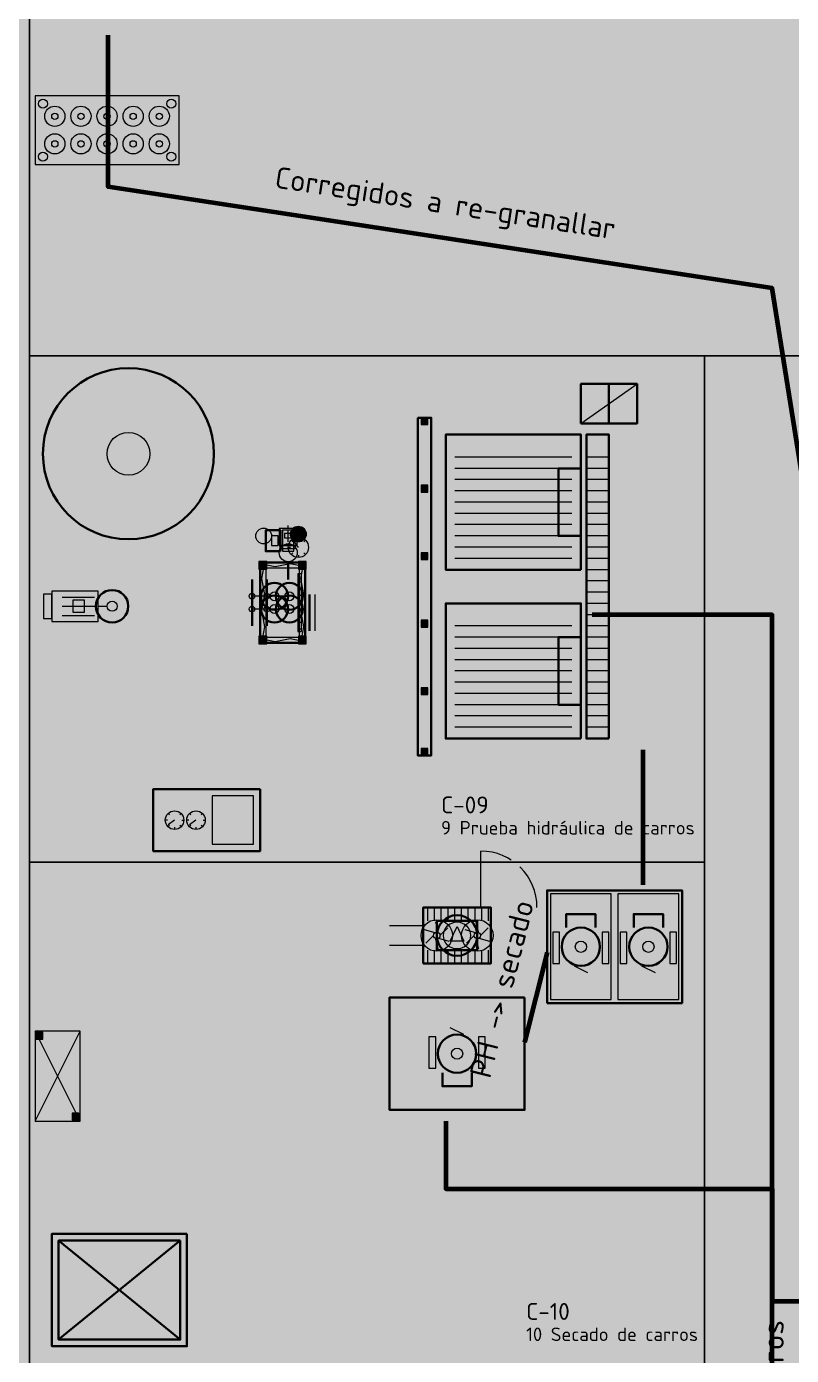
# Model space of a CAD drawing. Header units: millimetres. Extents: x 0 to 1189, y 0 to 841.
# Drawn here: x 569.8 to 637.7, y 511.2 to 629.2 of the extents above; entities that cross this region are included whole.
import ezdxf
from ezdxf.enums import TextEntityAlignment as Align

# ---------------------------------------------------------------- set-up
doc = ezdxf.new("R2010")
doc.units = ezdxf.units.MM
doc.linetypes.add('IRAM-E-TRAZOS', pattern=[5, 4, -1])
doc.linetypes.add('IRAM-F-TRAZO-PUNTO', pattern=[20, 15, -2, 1, -2])
for name, color, linetype, lineweight, true_color in [('A-DEM-AM', 2, 'CONTINUOUS', 35, 0xd7a500), ('A-DEM-RO', 1, 'CONTINUOUS', 35, 0xd21e1e), ('A-EQUIPO', 30, 'CONTINUOUS', 35, 0xe67800)]:
    doc.layers.add(name, color=color, linetype=linetype, lineweight=lineweight, true_color=true_color)
for name, color, linetype, lineweight in [('A-EJE', 1, 'IRAM-F-TRAZO-PUNTO', 18), ('A-EQUIPO-FINO', 8, 'CONTINUOUS', 13), ('A-EQUIPO-OCULTO', 8, 'IRAM-E-TRAZOS', 13), ('A-EQUIPO-RELLENO', 9, 'CONTINUOUS', 13), ('A-RELLENO', 9, 'CONTINUOUS', 13), ('A-SECTOR', 1, 'CONTINUOUS', 25), ('A-SECTOR-TXT', 1, 'CONTINUOUS', 25), ('F-SE', 30, 'CONTINUOUS', 70)]:
    doc.layers.add(name, color=color, linetype=linetype, lineweight=lineweight)
doc.styles.add('ISO3098', font='isocpeur.ttf')

msp = doc.modelspace()

# ---------------------------------------------------------------- hatches: boundary and pattern name
at = {"layer": 'A-EQUIPO-FINO'}
h = msp.add_hatch(dxfattribs=at)
h.set_pattern_fill('ANSI31', scale=0.1889764, angle=45)
h.paths.add_polyline_path([(605, 549.8), (611, 549.8), (611, 551), (605, 551)])
h = msp.add_hatch(dxfattribs=at)
h.set_pattern_fill('ANSI31', scale=0.1889764, angle=45)
h.paths.add_polyline_path([(605, 546), (611, 546), (611, 547.2), (605, 547.2)])
at = {"layer": 'A-EQUIPO-RELLENO', "true_color": 0xeeeeee}
h = msp.add_hatch(color=7, dxfattribs=at)
h.dxf.hatch_style = 1
h.paths.add_polyline_path([(570.5, 617), (583.3, 617), (583.3, 623.1), (570.5, 623.1)])
at = {"layer": 'A-EQUIPO-RELLENO', "true_color": 0xe1e6ec}
h = msp.add_hatch(color=7, dxfattribs=at)
h.dxf.hatch_style = 1
h.paths.add_polyline_path([(586.4, 591.3), (586.14, 593.27), (585.38, 595.1), (584.17, 596.67), (582.6, 597.88), (580.77, 598.64), (578.8, 598.9), (576.83, 598.64), (575, 597.88), (573.43, 596.67), (572.22, 595.1), (571.46, 593.27), (571.2, 591.3), (571.46, 589.33), (572.22, 587.5), (573.43, 585.93), (575, 584.72), (576.83, 583.96), (578.8, 583.7), (580.77, 583.96), (582.6, 584.72), (584.17, 585.93), (585.38, 587.5), (586.14, 589.33)])
at = {"layer": 'A-EQUIPO-RELLENO', "true_color": 0xc8e1fa}
h = msp.add_hatch(color=7, dxfattribs=at)
h.dxf.hatch_style = 1
h.paths.add_polyline_path([(619, 594), (624, 594), (624, 597.5), (619, 597.5)])
at = {"layer": 'A-EQUIPO-RELLENO', "true_color": 0xc8e1f5}
h = msp.add_hatch(color=7, dxfattribs=at)
h.dxf.hatch_style = 1
h.paths.add_polyline_path([(604.5, 594.5), (604.5, 564.5), (605.7, 564.5), (605.7, 594.5)])
at = {"layer": 'A-EQUIPO-RELLENO', "true_color": 0x969ba0}
h = msp.add_hatch(color=7, dxfattribs=at)
h.dxf.hatch_style = 1
h.paths.add_polyline_path([(604.8, 594.5), (604.8, 593.9), (605.4, 593.9), (605.4, 594.5)])
at = {"layer": 'A-EQUIPO-RELLENO', "true_color": 0xc8e1fa}
h = msp.add_hatch(color=7, dxfattribs=at)
h.dxf.hatch_style = 1
h.paths.add_polyline_path([(619, 581), (619, 593), (607, 593), (607, 581)])
h = msp.add_hatch(color=7, dxfattribs=at)
h.dxf.hatch_style = 1
h.paths.add_polyline_path([(621.5, 566), (621.5, 593), (619.5, 593), (619.5, 566)])
at = {"layer": 'A-EQUIPO-RELLENO', "true_color": 0x969ba0}
h = msp.add_hatch(color=7, dxfattribs=at)
h.dxf.hatch_style = 1
h.paths.add_polyline_path([(604.8, 588.5), (604.8, 587.9), (605.4, 587.9), (605.4, 588.5)])
at = {"layer": 'A-EQUIPO-RELLENO', "true_color": 0xc8e1fa}
h = msp.add_hatch(color=7, dxfattribs=at)
h.dxf.hatch_style = 1
h.paths.add_polyline_path([(592.3, 582.64), (592.3, 584.5), (591, 584.5), (591, 582.64)])
at = {"layer": 'A-EQUIPO-RELLENO', "true_color": 0xcdd0d4}
h = msp.add_hatch(color=7, dxfattribs=at)
h.dxf.hatch_style = 1
h.paths.add_polyline_path([(593.8, 583.14), (593.8, 584.65), (592.2, 584.65), (592.2, 583.14)])
h = msp.add_hatch(color=7, dxfattribs=at)
h.dxf.hatch_style = 1
h.paths.add_polyline_path([(593.5, 582.64), (593.5, 584.5), (592.5, 584.5), (592.5, 582.64)])
at = {"layer": 'A-EQUIPO-RELLENO', "true_color": 0xffffff}
h = msp.add_hatch(color=7, dxfattribs=at)
h.dxf.hatch_style = 1
h.paths.add_polyline_path([(593.9, 584.86), (593.72, 584.84), (593.55, 584.77), (593.41, 584.65), (593.29, 584.51), (593.22, 584.34), (593.2, 584.16), (593.22, 583.98), (593.29, 583.81), (593.41, 583.67), (593.55, 583.55), (593.72, 583.48), (593.9, 583.46), (594.08, 583.48), (594.25, 583.55), (594.39, 583.67), (594.51, 583.81), (594.58, 583.98), (594.6, 584.16), (594.58, 584.34), (594.51, 584.51), (594.39, 584.65), (594.25, 584.77), (594.08, 584.84)])
h = msp.add_hatch(color=7, dxfattribs=at)
h.dxf.hatch_style = 1
h.paths.add_polyline_path([(593.9, 583.88), (593.67, 583.85), (593.45, 583.76), (593.26, 583.62), (593.12, 583.43), (593.03, 583.22), (593, 582.98), (593.03, 582.75), (593.12, 582.53), (593.26, 582.35), (593.45, 582.2), (593.67, 582.11), (593.9, 582.08), (594.13, 582.11), (594.35, 582.2), (594.54, 582.35), (594.68, 582.53), (594.77, 582.75), (594.8, 582.98), (594.77, 583.22), (594.68, 583.43), (594.54, 583.62), (594.35, 583.76), (594.13, 583.85)])
at = {"layer": 'A-EQUIPO-RELLENO', "true_color": 0x969ba0}
h = msp.add_hatch(color=7, dxfattribs=at)
h.dxf.hatch_style = 1
h.paths.add_polyline_path([(604.8, 582.5), (604.8, 581.9), (605.4, 581.9), (605.4, 582.5)])
h = msp.add_hatch(color=7, dxfattribs=at)
h.dxf.hatch_style = 1
h.paths.add_polyline_path([(591.1, 581.04), (591.1, 581.74), (590.4, 581.74), (590.4, 581.04)])
h = msp.add_hatch(color=7, dxfattribs=at)
h.dxf.hatch_style = 1
h.paths.add_polyline_path([(591.1, 581.04), (591.1, 581.74), (590.4, 581.74), (590.4, 581.04)])
at = {"layer": 'A-EQUIPO-RELLENO', "true_color": 0xf5f8fc}
h = msp.add_hatch(color=7, dxfattribs=at)
h.dxf.hatch_style = 1
h.paths.add_polyline_path([(594.5, 574.5), (594.5, 581.64), (590.5, 581.64), (590.5, 574.5)])
at = {"layer": 'A-EQUIPO-RELLENO', "true_color": 0x969ba0}
h = msp.add_hatch(color=7, dxfattribs=at)
h.dxf.hatch_style = 1
h.paths.add_polyline_path([(594.6, 581.04), (594.6, 581.74), (593.9, 581.74), (593.9, 581.04)])
h = msp.add_hatch(color=7, dxfattribs=at)
h.dxf.hatch_style = 1
h.paths.add_polyline_path([(594.6, 581.04), (594.6, 581.74), (593.9, 581.74), (593.9, 581.04)])
at = {"layer": 'A-EQUIPO-RELLENO', "true_color": 0xe2e7ee}
h = msp.add_hatch(color=7, dxfattribs=at)
h.dxf.hatch_style = 1
h.paths.add_polyline_path([(591.78, 579.84), (591.47, 579.8), (591.18, 579.68), (590.93, 579.49), (590.74, 579.24), (590.62, 578.95), (590.58, 578.64), (590.62, 578.33), (590.74, 578.04), (590.93, 577.79), (591.18, 577.6), (591.47, 577.48), (591.78, 577.44), (592.09, 577.48), (592.38, 577.6), (592.63, 577.79), (592.82, 578.04), (592.94, 578.33), (592.98, 578.64), (592.94, 578.95), (592.82, 579.24), (592.63, 579.49), (592.38, 579.68), (592.09, 579.8)])
h = msp.add_hatch(color=7, dxfattribs=at)
h.dxf.hatch_style = 1
h.paths.add_polyline_path([(593.1, 579.84), (592.79, 579.8), (592.5, 579.68), (592.25, 579.49), (592.06, 579.24), (591.94, 578.95), (591.9, 578.64), (591.94, 578.33), (592.06, 578.04), (592.25, 577.79), (592.5, 577.6), (592.79, 577.48), (593.1, 577.44), (593.41, 577.48), (593.7, 577.6), (593.95, 577.79), (594.14, 578.04), (594.26, 578.33), (594.3, 578.64), (594.26, 578.95), (594.14, 579.24), (593.95, 579.49), (593.7, 579.68), (593.41, 579.8)])
at = {"layer": 'A-EQUIPO-RELLENO', "true_color": 0xcdd0d4}
h = msp.add_hatch(color=7, dxfattribs=at)
h.dxf.hatch_style = 1
h.paths.add_polyline_path([(572, 576.4), (576.12, 576.4), (576.12, 579.1), (572, 579.1)])
at = {"layer": 'A-EQUIPO-RELLENO', "true_color": 0xe2e7ee}
h = msp.add_hatch(color=7, dxfattribs=at)
h.dxf.hatch_style = 1
h.paths.add_polyline_path([(591.78, 578.7), (591.47, 578.66), (591.18, 578.54), (590.93, 578.35), (590.74, 578.1), (590.62, 577.81), (590.58, 577.5), (590.62, 577.19), (590.74, 576.9), (590.93, 576.65), (591.18, 576.46), (591.47, 576.34), (591.78, 576.3), (592.09, 576.34), (592.38, 576.46), (592.63, 576.65), (592.82, 576.9), (592.94, 577.19), (592.98, 577.5), (592.94, 577.81), (592.82, 578.1), (592.63, 578.35), (592.38, 578.54), (592.09, 578.66)])
h = msp.add_hatch(color=7, dxfattribs=at)
h.dxf.hatch_style = 1
h.paths.add_polyline_path([(593.1, 578.7), (592.79, 578.66), (592.5, 578.54), (592.25, 578.35), (592.06, 578.1), (591.94, 577.81), (591.9, 577.5), (591.94, 577.19), (592.06, 576.9), (592.25, 576.65), (592.5, 576.46), (592.79, 576.34), (593.1, 576.3), (593.41, 576.34), (593.7, 576.46), (593.95, 576.65), (594.14, 576.9), (594.26, 577.19), (594.3, 577.5), (594.26, 577.81), (594.14, 578.1), (593.95, 578.35), (593.7, 578.54), (593.41, 578.66)])
at = {"layer": 'A-EQUIPO-RELLENO', "true_color": 0xc8e1fa}
h = msp.add_hatch(color=7, dxfattribs=at)
h.dxf.hatch_style = 1
h.paths.add_polyline_path([(619, 566), (619, 578), (607, 578), (607, 566)])
at = {"layer": 'A-EQUIPO-RELLENO', "true_color": 0x969ba0}
h = msp.add_hatch(color=7, dxfattribs=at)
h.dxf.hatch_style = 1
h.paths.add_polyline_path([(604.8, 576.5), (604.8, 575.9), (605.4, 575.9), (605.4, 576.5)])
h = msp.add_hatch(color=7, dxfattribs=at)
h.dxf.hatch_style = 1
h.paths.add_polyline_path([(591.1, 574.4), (591.1, 575.1), (590.4, 575.1), (590.4, 574.4)])
h = msp.add_hatch(color=7, dxfattribs=at)
h.dxf.hatch_style = 1
h.paths.add_polyline_path([(591.1, 574.4), (591.1, 575.1), (590.4, 575.1), (590.4, 574.4)])
h = msp.add_hatch(color=7, dxfattribs=at)
h.dxf.hatch_style = 1
h.paths.add_polyline_path([(594.6, 574.4), (594.6, 575.1), (593.9, 575.1), (593.9, 574.4)])
h = msp.add_hatch(color=7, dxfattribs=at)
h.dxf.hatch_style = 1
h.paths.add_polyline_path([(594.6, 574.4), (594.6, 575.1), (593.9, 575.1), (593.9, 574.4)])
h = msp.add_hatch(color=7, dxfattribs=at)
h.dxf.hatch_style = 1
h.paths.add_polyline_path([(604.8, 570.5), (604.8, 569.9), (605.4, 569.9), (605.4, 570.5)])
h = msp.add_hatch(color=7, dxfattribs=at)
h.dxf.hatch_style = 1
h.paths.add_polyline_path([(604.8, 565.1), (604.8, 564.5), (605.4, 564.5), (605.4, 565.1)])
at = {"layer": 'A-EQUIPO-RELLENO', "true_color": 0xeedec0}
h = msp.add_hatch(color=7, dxfattribs=at)
h.dxf.hatch_style = 1
h.paths.add_polyline_path([(590.5, 561.5), (581, 561.5), (581, 556), (590.5, 556)])
at = {"layer": 'A-EQUIPO-RELLENO', "true_color": 0xffffff}
h = msp.add_hatch(color=7, dxfattribs=at)
h.dxf.hatch_style = 1
h.paths.add_polyline_path([(582.08, 558.75), (582.1, 558.54), (582.19, 558.34), (582.32, 558.17), (582.49, 558.04), (582.69, 557.95), (582.9, 557.93), (583.11, 557.95), (583.31, 558.04), (583.48, 558.17), (583.61, 558.34), (583.7, 558.54), (583.73, 558.75), (583.7, 558.96), (583.61, 559.16), (583.48, 559.33), (583.31, 559.46), (583.11, 559.55), (582.9, 559.57), (582.69, 559.55), (582.49, 559.46), (582.32, 559.33), (582.19, 559.16), (582.1, 558.96)])
h = msp.add_hatch(color=7, dxfattribs=at)
h.dxf.hatch_style = 1
h.paths.add_polyline_path([(583.98, 558.75), (584, 558.54), (584.09, 558.34), (584.22, 558.17), (584.39, 558.04), (584.59, 557.95), (584.8, 557.93), (585.01, 557.95), (585.21, 558.04), (585.38, 558.17), (585.51, 558.34), (585.6, 558.54), (585.62, 558.75), (585.6, 558.96), (585.51, 559.16), (585.38, 559.33), (585.21, 559.46), (585.01, 559.55), (584.8, 559.57), (584.59, 559.55), (584.39, 559.46), (584.22, 559.33), (584.09, 559.16), (584, 558.96)])
at = {"layer": 'A-EQUIPO-RELLENO', "true_color": 0xfad7c8}
h = msp.add_hatch(color=7, dxfattribs=at)
h.dxf.hatch_style = 1
h.paths.add_polyline_path([(605, 546), (611, 546), (611, 551), (605, 551)])
at = {"layer": 'A-EQUIPO-RELLENO', "true_color": 0xfff5ee}
h = msp.add_hatch(color=7, dxfattribs=at)
h.dxf.hatch_style = 1
h.paths.add_polyline_path([(606.2, 547.2), (609.8, 547.2), (609.8, 549.8), (606.2, 549.8)])
at = {"layer": 'A-EQUIPO-RELLENO', "true_color": 0xf0786e}
h = msp.add_hatch(color=7, dxfattribs=at)
h.dxf.hatch_style = 1
h.paths.add_polyline_path([(620.7, 547.5), (620.64, 547.94), (620.47, 548.35), (620.2, 548.7), (619.85, 548.97), (619.44, 549.14), (619, 549.2), (618.56, 549.14), (618.15, 548.97), (617.8, 548.7), (617.53, 548.35), (617.36, 547.94), (617.3, 547.5), (617.36, 547.06), (617.53, 546.65), (617.8, 546.3), (618.15, 546.03), (618.56, 545.86), (619, 545.8), (619.44, 545.86), (619.85, 546.03), (620.2, 546.3), (620.47, 546.65), (620.64, 547.06)])
h = msp.add_hatch(color=7, dxfattribs=at)
h.dxf.hatch_style = 1
h.paths.add_polyline_path([(626.7, 547.5), (626.64, 547.94), (626.47, 548.35), (626.2, 548.7), (625.85, 548.97), (625.44, 549.14), (625, 549.2), (624.56, 549.14), (624.15, 548.97), (623.8, 548.7), (623.53, 548.35), (623.36, 547.94), (623.3, 547.5), (623.36, 547.06), (623.53, 546.65), (623.8, 546.3), (624.15, 546.03), (624.56, 545.86), (625, 545.8), (625.44, 545.86), (625.85, 546.03), (626.2, 546.3), (626.47, 546.65), (626.64, 547.06)])
at = {"layer": 'A-EQUIPO-RELLENO', "true_color": 0x969ba0}
h = msp.add_hatch(color=7, dxfattribs=at)
h.dxf.hatch_style = 1
h.paths.add_polyline_path([(616.5, 546), (617.1, 546), (617.1, 548.8), (616.5, 548.8)])
h = msp.add_hatch(color=7, dxfattribs=at)
h.dxf.hatch_style = 1
h.paths.add_polyline_path([(620.9, 546), (621.5, 546), (621.5, 548.8), (620.9, 548.8)])
h = msp.add_hatch(color=7, dxfattribs=at)
h.dxf.hatch_style = 1
h.paths.add_polyline_path([(622.5, 546), (623.1, 546), (623.1, 548.8), (622.5, 548.8)])
h = msp.add_hatch(color=7, dxfattribs=at)
h.dxf.hatch_style = 1
h.paths.add_polyline_path([(626.9, 546), (627.5, 546), (627.5, 548.8), (626.9, 548.8)])
at = {"layer": 'A-EQUIPO-RELLENO', "true_color": 0xeeeeee}
h = msp.add_hatch(color=7, dxfattribs=at)
h.dxf.hatch_style = 1
h.paths.add_polyline_path([(574.5, 532), (574.5, 540), (570.5, 540), (570.5, 532)])
at = {"layer": 'A-EQUIPO-RELLENO', "true_color": 0x969ba0}
h = msp.add_hatch(color=7, dxfattribs=at)
h.dxf.hatch_style = 1
h.paths.add_polyline_path([(571.2, 539.3), (571.2, 539.9), (570.6, 539.9), (570.6, 539.3)])
at = {"layer": 'A-EQUIPO-RELLENO', "true_color": 0xf0786e}
h = msp.add_hatch(color=7, dxfattribs=at)
h.dxf.hatch_style = 1
h.paths.add_polyline_path([(606.3, 538), (606.36, 537.56), (606.53, 537.15), (606.8, 536.8), (607.15, 536.53), (607.56, 536.36), (608, 536.3), (608.44, 536.36), (608.85, 536.53), (609.2, 536.8), (609.47, 537.15), (609.64, 537.56), (609.7, 538), (609.64, 538.44), (609.47, 538.85), (609.2, 539.2), (608.85, 539.47), (608.44, 539.64), (608, 539.7), (607.56, 539.64), (607.15, 539.47), (606.8, 539.2), (606.53, 538.85), (606.36, 538.44)])
at = {"layer": 'A-EQUIPO-RELLENO', "true_color": 0x969ba0}
h = msp.add_hatch(color=7, dxfattribs=at)
h.dxf.hatch_style = 1
h.paths.add_polyline_path([(606.1, 539.5), (605.5, 539.5), (605.5, 536.7), (606.1, 536.7)])
h = msp.add_hatch(color=7, dxfattribs=at)
h.dxf.hatch_style = 1
h.paths.add_polyline_path([(610.5, 539.5), (609.9, 539.5), (609.9, 536.7), (610.5, 536.7)])
h = msp.add_hatch(color=7, dxfattribs=at)
h.dxf.hatch_style = 1
h.paths.add_polyline_path([(574.4, 532.1), (574.4, 532.7), (573.8, 532.7), (573.8, 532.1)])
at = {"layer": 'A-RELLENO', "true_color": 0xf6f6f6}
h = msp.add_hatch(color=7, dxfattribs=at)
h.dxf.hatch_style = 1
h.paths.add_polyline_path([(555, 510), (570, 510), (570, 670), (555, 670)])
at = {"layer": 'A-RELLENO', "true_color": 0xfde4c8}
h = msp.add_hatch(color=7, dxfattribs=at)
h.dxf.hatch_style = 1
h.paths.add_polyline_path([(570, 600), (642, 600), (642, 670), (570, 670)])
at = {"layer": 'A-RELLENO', "true_color": 0xf8d9c0}
h = msp.add_hatch(color=7, dxfattribs=at)
h.dxf.hatch_style = 1
h.paths.add_polyline_path([(570, 555), (630, 555), (630, 600), (570, 600)])
h = msp.add_hatch(color=7, dxfattribs=at)
h.dxf.hatch_style = 1
h.paths.add_polyline_path([(630, 420), (642, 420), (642, 600), (630, 600)])
h = msp.add_hatch(color=7, dxfattribs=at)
h.dxf.hatch_style = 1
h.paths.add_polyline_path([(570, 510), (630, 510), (630, 555), (570, 555)])
at = {"layer": 'F-SE', "true_color": 0xeb7800}
h = msp.add_hatch(color=7, dxfattribs=at)
h.dxf.hatch_style = 1
h.paths.add_polyline_path([(577, 628.5), (576.2, 625.3), (577.8, 625.3)])
h = msp.add_hatch(color=7, dxfattribs=at)
h.dxf.hatch_style = 1
h.paths.add_polyline_path([(580.68, 614.44), (583.72, 613.17), (583.96, 614.75)])
h = msp.add_hatch(color=7, dxfattribs=at)
h.dxf.hatch_style = 1
h.paths.add_polyline_path([(615.28, 609.16), (618.32, 607.89), (618.56, 609.47)])
h = msp.add_hatch(color=7, dxfattribs=at)
h.dxf.hatch_style = 1
h.paths.add_polyline_path([(620, 577), (623.2, 576.2), (623.2, 577.8)])
h = msp.add_hatch(color=7, dxfattribs=at)
h.dxf.hatch_style = 1
h.paths.add_polyline_path([(634.29, 577), (637.49, 576.2), (637.49, 577.8)])
h = msp.add_hatch(color=7, dxfattribs=at)
h.dxf.hatch_style = 1
h.paths.add_polyline_path([(624.5, 553), (625.3, 556.2), (623.7, 556.2)])
h = msp.add_hatch(color=7, dxfattribs=at)
h.dxf.hatch_style = 1
h.paths.add_polyline_path([(636, 543.71), (635.2, 540.51), (636.8, 540.51)])
h = msp.add_hatch(color=7, dxfattribs=at)
h.dxf.hatch_style = 1
h.paths.add_polyline_path([(614, 539), (615.55, 541.91), (614, 542.3)])

# ---------------------------------------------------------------- linework, layer by layer
at = {"layer": 'A-DEM-AM'}
for points in [[(616, 542.5), (628, 542.5), (628, 552.5), (616, 552.5)], [(614, 543), (602, 543), (602, 533), (614, 533)]]:
    msp.add_lwpolyline(points, close=True, dxfattribs=at)
at = {"layer": 'A-DEM-RO'}
for p, q in [((583.4, 521.4), (572.6, 512.6)), ((583.4, 512.6), (572.6, 521.4))]:
    msp.add_line(p, q, dxfattribs=at)
for points in [[(584, 522), (572, 522), (572, 512), (584, 512)], [(583.4, 521.4), (572.6, 521.4), (572.6, 512.6), (583.4, 512.6)]]:
    msp.add_lwpolyline(points, close=True, dxfattribs=at)
at = {"layer": 'A-EJE'}
for p, q in [((605, 549.35), (602, 549.35)), ((605, 547.65), (605, 549.35)), ((602, 547.65), (605, 547.65))]:
    msp.add_line(p, q, dxfattribs=at)
at = {"layer": 'A-EQUIPO'}
for p, q in [((621.5, 594), (621.5, 597.5)), ((593, 581.64), (593, 580.14)), ((589.78, 576), (589.78, 580.14)), ((591.1, 576), (591.1, 580.14)), ((594.9, 575.57), (594.9, 578.78))]:
    msp.add_line(p, q, dxfattribs=at)
for points in [[(619, 594), (624, 594), (624, 597.5), (619, 597.5)], [(604.5, 594.5), (604.5, 564.5), (605.7, 564.5), (605.7, 594.5)], [(619, 581), (619, 593), (607, 593), (607, 581)], [(621.5, 566), (621.5, 593), (619.5, 593), (619.5, 566)], [(619, 584), (619, 590), (617, 590), (617, 584)], [(592.3, 582.64), (592.3, 584.5), (591, 584.5), (591, 582.64)], [(594.5, 574.5), (594.5, 581.64), (590.5, 581.64), (590.5, 574.5)], [(619, 566), (619, 578), (607, 578), (607, 566)], [(619, 569), (619, 575), (617, 575), (617, 569)], [(590.5, 561.5), (581, 561.5), (581, 556), (590.5, 556)], [(605, 546), (611, 546), (611, 551), (605, 551)], [(606.2, 547.2), (609.8, 547.2), (609.8, 549.8), (606.2, 549.8)]]:
    msp.add_lwpolyline(points, close=True, dxfattribs=at)
for points in [[(617.7, 549.2), (617.7, 550.4), (620.3, 550.4), (620.3, 549.2)], [(623.7, 549.2), (623.7, 550.4), (626.3, 550.4), (626.3, 549.2)], [(609.3, 536.3), (609.3, 535.1), (606.7, 535.1), (606.7, 536.3)]]:
    msp.add_lwpolyline(points, dxfattribs=at)
for centre, radius in [((578.8, 591.3), 7.6), ((591.78, 578.64), 1.2), ((593.1, 578.64), 1.2), ((577.35, 577.75), 1.44), ((591.78, 577.5), 1.2), ((593.1, 577.5), 1.2), ((608, 548.5), 1.8), ((619, 547.5), 1.7), ((625, 547.5), 1.7), ((608, 538), 1.7)]:
    msp.add_circle(centre, radius, dxfattribs=at)
at = {"layer": 'A-EQUIPO-FINO'}
for p, q in [((619, 594), (624, 597.5)), ((618.2, 591), (607.8, 591)), ((621.5, 591), (619.5, 591)), ((618.2, 590), (607.8, 590)), ((621.5, 590), (619.5, 590)), ((618.2, 589), (607.8, 589)), ((618.2, 588), (607.8, 588)), ((621.5, 589), (619.5, 589)), ((621.5, 588), (619.5, 588)), ((618.2, 587), (607.8, 587)), ((621.5, 587), (619.5, 587)), ((618.2, 586), (607.8, 586)), ((621.5, 586), (619.5, 586)), ((592.52, 583.47), (592.52, 584.53)), ((593, 584.65), (593, 584.92)), ((593, 583.47), (593, 584.53)), ((593.51, 584.55), (593.41, 584.65)), ((593.48, 583.47), (593.48, 584.53)), ((593.9, 584.16), (593.55, 584.65)), ((593.9, 584.71), (593.9, 584.86)), ((594.29, 584.55), (594.39, 584.65)), ((618.2, 585), (607.8, 585)), ((621.5, 585), (619.5, 585)), ((593.35, 584.16), (593.2, 584.16)), ((593.4, 583.48), (593.26, 583.62)), ((593.51, 583.77), (593.41, 583.67)), ((593.9, 582.98), (593.45, 583.61)), ((593.9, 583.69), (593.9, 583.88)), ((593.9, 583.61), (593.9, 583.46)), ((594.29, 583.77), (594.39, 583.67)), ((594.4, 583.48), (594.54, 583.62)), ((618.2, 584), (607.8, 584)), ((621.5, 584), (619.5, 584)), ((593.2, 582.98), (593, 582.98)), ((593.4, 582.49), (593.26, 582.35)), ((593.9, 582.28), (593.9, 582.08)), ((594.4, 582.49), (594.54, 582.35)), ((618.2, 583), (607.8, 583)), ((621.5, 583), (619.5, 583)), ((618.2, 582), (607.8, 582)), ((621.5, 582), (619.5, 582)), ((621.5, 581), (619.5, 581)), ((594.18, 579.9), (593.86, 579.9)), ((621.5, 580), (619.5, 580)), ((572.91, 578.56), (575.79, 578.56)), ((591.38, 578.64), (589.78, 578.64)), ((592.7, 578.64), (591.1, 578.64)), ((594.18, 579.3), (593.86, 579.3)), ((594.18, 578.7), (593.86, 578.7)), ((621.5, 579), (619.5, 579)), ((572.91, 577.75), (575.79, 577.75)), ((576.12, 577.75), (576.87, 577.75)), ((591.38, 577.5), (589.78, 577.5)), ((592.7, 577.5), (591.1, 577.5)), ((594.18, 578.1), (593.86, 578.1)), ((594.18, 577.5), (593.86, 577.5)), ((621.5, 578), (619.5, 578)), ((572.91, 576.94), (575.79, 576.94)), ((594.18, 576.9), (593.86, 576.9)), ((594.18, 576.3), (593.86, 576.3)), ((621.5, 577), (619.5, 577)), ((594.18, 575.7), (593.86, 575.7)), ((618.2, 576), (607.8, 576)), ((618.2, 575), (607.8, 575)), ((621.5, 576), (619.5, 576)), ((621.5, 575), (619.5, 575)), ((618.2, 574), (607.8, 574)), ((621.5, 574), (619.5, 574)), ((618.2, 573), (607.8, 573)), ((621.5, 573), (619.5, 573)), ((618.2, 572), (607.8, 572)), ((621.5, 572), (619.5, 572)), ((618.2, 571), (607.8, 571)), ((621.5, 571), (619.5, 571)), ((618.2, 570), (607.8, 570)), ((621.5, 570), (619.5, 570)), ((618.2, 569), (607.8, 569)), ((618.2, 568), (607.8, 568)), ((621.5, 569), (619.5, 569)), ((621.5, 568), (619.5, 568)), ((618.2, 567), (607.8, 567)), ((621.5, 567), (619.5, 567)), ((582.26, 558.75), (582.08, 558.75)), ((582.44, 559.21), (582.32, 559.33)), ((582.9, 558.75), (582.32, 558.34)), ((583.36, 559.21), (583.48, 559.33)), ((583.54, 558.75), (583.73, 558.75)), ((584.16, 558.75), (583.98, 558.75)), ((584.34, 559.21), (584.22, 559.33)), ((584.8, 558.75), (584.22, 558.34)), ((585.26, 559.21), (585.38, 559.33)), ((585.44, 558.75), (585.62, 558.75)), ((582.44, 558.29), (582.32, 558.17)), ((582.9, 558.11), (582.9, 557.93)), ((583.36, 558.29), (583.48, 558.17)), ((584.34, 558.29), (584.22, 558.17)), ((584.8, 558.11), (584.8, 557.93)), ((585.26, 558.29), (585.38, 558.17)), ((610.1, 551), (610.1, 556)), ((618.4, 545.8), (619.6, 545.2)), ((624.4, 545.8), (625.6, 545.2)), ((574.5, 532), (570.5, 540)), ((570.5, 532), (574.5, 540)), ((608.6, 539.7), (607.4, 540.3))]:
    msp.add_line(p, q, dxfattribs=at)
for points in [[(570.5, 617), (583.3, 617), (583.3, 623.1), (570.5, 623.1)], [(604.8, 594.5), (604.8, 593.9), (605.4, 593.9), (605.4, 594.5)], [(604.8, 588.5), (604.8, 587.9), (605.4, 587.9), (605.4, 588.5)], [(593.8, 583.14), (593.8, 584.65), (592.2, 584.65), (592.2, 583.14)], [(593.5, 582.64), (593.5, 584.5), (592.5, 584.5), (592.5, 582.64)], [(593.32, 583.82), (593.32, 584.2), (592.68, 584.2), (592.68, 583.82)], [(593.64, 582.87), (593.64, 583.14), (592.36, 583.14), (592.36, 582.87)], [(604.8, 582.5), (604.8, 581.9), (605.4, 581.9), (605.4, 582.5)], [(591.1, 581.04), (591.1, 581.74), (590.4, 581.74), (590.4, 581.04)], [(591.1, 581.04), (591.1, 581.74), (590.4, 581.74), (590.4, 581.04)], [(594, 575), (594, 581.14), (591, 581.14), (591, 575)], [(594.6, 581.04), (594.6, 581.74), (593.9, 581.74), (593.9, 581.04)], [(594.6, 581.04), (594.6, 581.74), (593.9, 581.74), (593.9, 581.04)], [(594.18, 575.5), (594.18, 580.64), (593.86, 580.64), (593.86, 575.5)], [(571.26, 576.67), (572, 576.67), (572, 578.83), (571.26, 578.83)], [(572, 576.4), (576.12, 576.4), (576.12, 579.1), (572, 579.1)], [(573.86, 577.21), (574.89, 577.21), (574.89, 578.29), (573.86, 578.29)], [(604.8, 576.5), (604.8, 575.9), (605.4, 575.9), (605.4, 576.5)], [(591.1, 574.4), (591.1, 575.1), (590.4, 575.1), (590.4, 574.4)], [(591.1, 574.4), (591.1, 575.1), (590.4, 575.1), (590.4, 574.4)], [(594.6, 574.4), (594.6, 575.1), (593.9, 575.1), (593.9, 574.4)], [(594.6, 574.4), (594.6, 575.1), (593.9, 575.1), (593.9, 574.4)], [(604.8, 570.5), (604.8, 569.9), (605.4, 569.9), (605.4, 570.5)], [(604.8, 565.1), (604.8, 564.5), (605.4, 564.5), (605.4, 565.1)], [(589.9, 560.9), (586.23, 560.9), (586.23, 556.6), (589.9, 556.6)], [(616.3, 542.8), (621.7, 542.8), (621.7, 552.2), (616.3, 552.2)], [(622.3, 542.8), (627.7, 542.8), (627.7, 552.2), (622.3, 552.2)], [(607.4, 548), (608, 549.3), (608.6, 548)], [(616.5, 546), (617.1, 546), (617.1, 548.8), (616.5, 548.8)], [(620.9, 546), (621.5, 546), (621.5, 548.8), (620.9, 548.8)], [(622.5, 546), (623.1, 546), (623.1, 548.8), (622.5, 548.8)], [(626.9, 546), (627.5, 546), (627.5, 548.8), (626.9, 548.8)], [(574.5, 532), (574.5, 540), (570.5, 540), (570.5, 532)], [(571.2, 539.3), (571.2, 539.9), (570.6, 539.9), (570.6, 539.3)], [(606.1, 539.5), (605.5, 539.5), (605.5, 536.7), (606.1, 536.7)], [(610.5, 539.5), (609.9, 539.5), (609.9, 536.7), (610.5, 536.7)], [(574.4, 532.1), (574.4, 532.7), (573.8, 532.7), (573.8, 532.1)]]:
    msp.add_lwpolyline(points, close=True, dxfattribs=at)
for points in [[(594.5, 581.26), (593.17, 581.51), (591.83, 581.26), (590.5, 581.51)], [(590.88, 581.64), (590.62, 580.21), (590.88, 578.78), (590.62, 577.36), (590.88, 575.93), (590.62, 574.5)], [(594.12, 574.5), (594.38, 575.93), (594.12, 577.36), (594.38, 578.78), (594.12, 580.21), (594.38, 581.64)], [(590.5, 574.88), (591.83, 574.62), (593.17, 574.88), (594.5, 574.62)], [(606.06, 548.74), (605.12, 549)], [(606.34, 548.74), (606.1, 549.69)], [(606.48, 548.5), (607.17, 549.18)], [(609.66, 548.74), (608.72, 549)], [(609.94, 548.74), (609.7, 549.69)], [(610.08, 548.5), (610.77, 549.18)], [(605.92, 548.5), (605.23, 547.82)], [(606.06, 548.26), (606.3, 547.31)], [(606.34, 548.26), (607.28, 548)], [(609.52, 548.5), (608.83, 547.82)], [(609.66, 548.26), (609.9, 547.31)], [(609.94, 548.26), (610.88, 548)]]:
    msp.add_lwpolyline(points, dxfattribs=at)
for centre, radius in [((571.2, 622.4), 0.4), ((572.26, 621.28), 0.9), ((574.58, 621.28), 0.9), ((576.9, 621.28), 0.9), ((579.22, 621.28), 0.9), ((581.54, 621.28), 0.9), ((582.6, 622.4), 0.4), ((572.26, 621.28), 0.28), ((574.58, 621.28), 0.28), ((576.9, 621.28), 0.28), ((579.22, 621.28), 0.28), ((581.54, 621.28), 0.28), ((572.26, 618.83), 0.9), ((572.26, 618.83), 0.28), ((574.58, 618.83), 0.9), ((574.58, 618.83), 0.28), ((576.9, 618.83), 0.9), ((576.9, 618.83), 0.28), ((579.22, 618.83), 0.9), ((579.22, 618.83), 0.28), ((581.54, 618.83), 0.9), ((581.54, 618.83), 0.28), ((571.2, 617.7), 0.4), ((582.6, 617.7), 0.4), ((578.8, 591.3), 1.9), ((590.82, 583.99), 0.7), ((593.9, 584.16), 0.7), ((593, 582.5), 0.8), ((593.9, 582.98), 0.9), ((589.78, 578.64), 0.25), ((591.1, 578.64), 0.25), ((591.78, 578.64), 0.4), ((593.1, 578.64), 0.4), ((577.35, 577.75), 0.45), ((589.78, 577.5), 0.25), ((591.1, 577.5), 0.25), ((591.78, 577.5), 0.4), ((593.1, 577.5), 0.4), ((582.9, 558.75), 0.825), ((584.8, 558.75), 0.825), ((606.2, 548.5), 1.4), ((608, 548.5), 1.2), ((609.8, 548.5), 1.4), ((606.2, 548.5), 0.28), ((609.8, 548.5), 0.28), ((619, 547.5), 0.5), ((625, 547.5), 0.5), ((608, 538), 0.5)]:
    msp.add_circle(centre, radius, dxfattribs=at)
at = {"layer": 'A-EQUIPO-OCULTO'}
msp.add_line((595.4, 575.57), (595.4, 578.78), dxfattribs=at)
msp.add_lwpolyline([(592.1, 583.14), (592.1, 584), (591.5, 584), (591.5, 583.14)], close=True, dxfattribs=at)
msp.add_arc((610.1, 551), 5, 0, 90, dxfattribs=at)
at = {"layer": 'A-SECTOR'}
for points in [[(570, 600), (642, 600), (642, 670), (570, 670)], [(570, 555), (630, 555), (630, 600), (570, 600)], [(630, 420), (642, 420), (642, 600), (630, 600)], [(570, 510), (630, 510), (630, 555), (570, 555)]]:
    msp.add_lwpolyline(points, close=True, dxfattribs=at)
at = {"layer": 'F-SE'}
for points in [[(644, 556), (636, 606), (577, 615), (577, 628.5)], [(323, 478), (340, 490), (357, 486), (357, 450), (383, 449), (440, 480), (440, 450), (465, 444), (513, 444), (577, 444), (636, 444), (636, 577), (620, 577)], [(624.5, 565), (624.5, 553)], [(616, 547), (614, 539)], [(607, 532), (607, 526), (636, 526), (636, 516), (697.5, 516), (707, 516)]]:
    msp.add_lwpolyline(points, dxfattribs=at)

# ---------------------------------------------------------------- texts
at = {"layer": 'A-SECTOR-TXT', "style": 'ISO3098'}
for s, height, p in [('C-09', 1.5, (606.58, 560.85)), ('9 Prueba hidráulica de carros', 1.2, (606.58, 558.67)), ('C-10', 1.5, (614.14, 515.85)), ('10 Secado de carros', 1.2, (614.14, 513.67))]:
    msp.add_text(s, height=height, dxfattribs=at).set_placement(p, align=Align.TOP_LEFT)
at = {"layer": 'F-SE', "style": 'ISO3098'}
for s, rotation, p in [('Corregidos a re-granallar', 351.3268, (606.74, 612.08)), ('PH -> secado', 75.9638, (613.45, 543.39)), ('Carros', 90, (637.6, 510.5))]:
    msp.add_text(s, height=1.9, rotation=rotation, dxfattribs=at).set_placement(p, align=Align.BOTTOM_CENTER)

doc.saveas('drawing.dxf')
